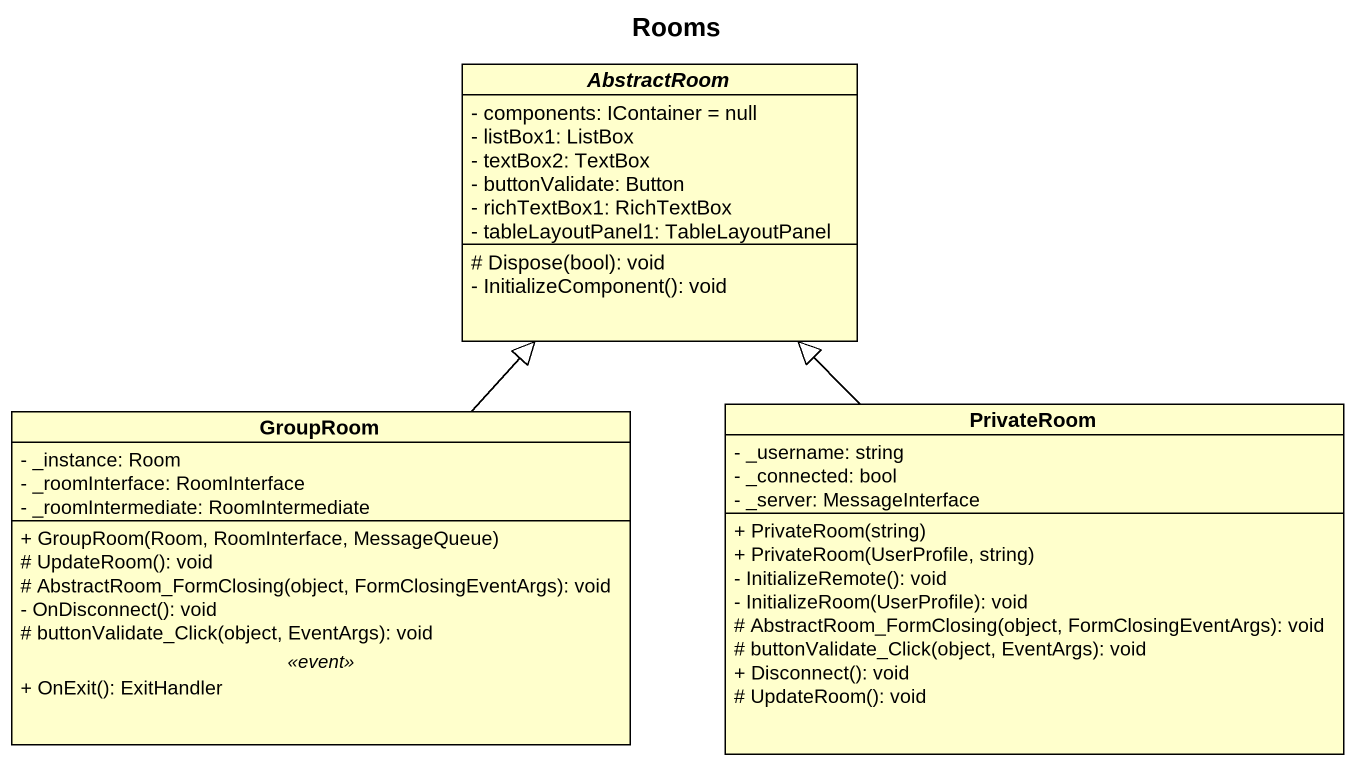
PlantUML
@startuml
title Rooms
hide circle
hide empty members
skinparam classAttributeIconSize 0
abstract class AbstractRoom {
  - components: IContainer = null
  - listBox1: ListBox
  - textBox2: TextBox
  - buttonValidate: Button
  - richTextBox1: RichTextBox
  - tableLayoutPanel1: TableLayoutPanel
  # Dispose(bool): void
  - InitializeComponent(): void
}
class GroupRoom {
  - _instance: Room
  - _roomInterface: RoomInterface
  - _roomIntermediate: RoomIntermediate
  --
  + GroupRoom(Room, RoomInterface, MessageQueue)
  # UpdateRoom(): void
  # AbstractRoom_FormClosing(object, FormClosingEventArgs): void
  - OnDisconnect(): void
  # buttonValidate_Click(object, EventArgs): void
  .. <<event>> ..
  + OnExit(): ExitHandler
}
class PrivateRoom {
  - _username: string
  - _connected: bool
  - _server: MessageInterface
  + PrivateRoom(string)
  + PrivateRoom(UserProfile, string)
  - InitializeRemote(): void
  - InitializeRoom(UserProfile): void
  # AbstractRoom_FormClosing(object, FormClosingEventArgs): void
  # buttonValidate_Click(object, EventArgs): void
  + Disconnect(): void
  # UpdateRoom(): void
}
GroupRoom -up-|> AbstractRoom
PrivateRoom -up-|> AbstractRoom
@enduml
